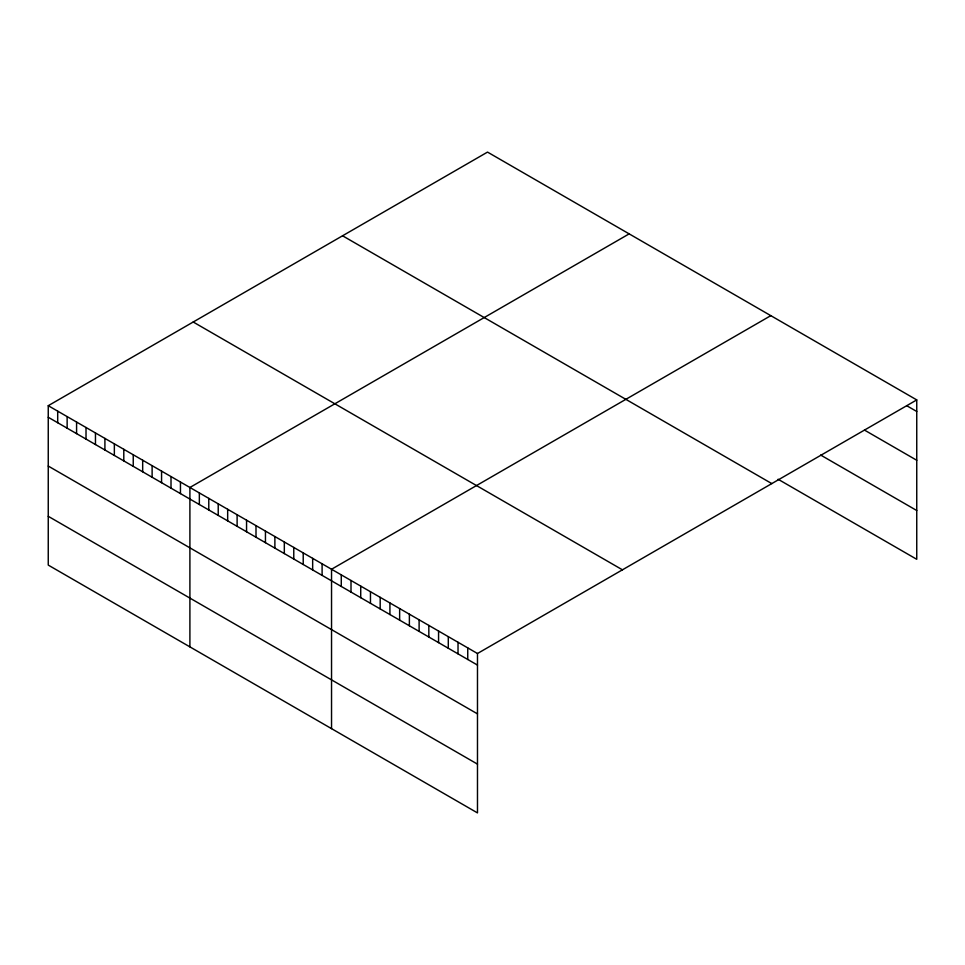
<?xml version="1.0" encoding="UTF-8"?>
<svg xmlns="http://www.w3.org/2000/svg" width="965" height="965" viewBox="0 0 965 965"><rect width="100%" height="100%" fill="white"/><g stroke="black" fill="none" stroke-linecap="round" stroke-linejoin="round"><path stroke-width="1.45" d="M916.75 399.908L477.482 653.51L477.482 812.904L48.25 565.092L48.25 405.698L487.518 152.096L916.75 399.908L916.75 559.302L778.104 479.255M629.168 233.868L189.9 487.482L189.9 646.876M770.806 315.651L331.538 569.254L331.538 728.647M907.016 405.867L916.75 411.488M864.459 430.076L916.75 460.269M820.672 455.058L916.75 510.521M342.563 235.786L771.795 483.598M193.205 322.008L622.437 569.82M48.25 405.698L477.482 653.51M48.25 417.278L477.482 665.09M48.25 466.059L477.482 713.871M48.25 516.311L477.482 764.135M467.748 647.901L467.748 659.481M458.025 642.28L458.025 653.86M448.291 636.659L448.291 648.239M438.568 631.05L438.568 642.63M428.834 625.429L428.834 637.009M419.112 619.807L419.112 631.387M409.377 614.198L409.377 625.778M399.643 608.577L399.643 620.157M389.92 602.956L389.92 614.536M380.186 597.347L380.186 608.927M370.464 591.726L370.464 603.306M360.729 586.105L360.729 597.685M351.007 580.496L351.007 592.076M341.272 574.875L341.272 586.455M322.105 563.801L322.105 575.381M312.66 558.349L312.66 569.929M303.215 552.897L303.215 564.477M293.77 547.444L293.77 559.024M284.325 541.992L284.325 553.584M274.88 536.54L274.88 548.132M265.447 531.088L265.447 542.68M256.002 525.635L256.002 537.228M246.558 520.195L246.558 531.775M237.113 514.743L237.113 526.323M227.668 509.291L227.668 520.871M218.223 503.839L218.223 515.419M208.778 498.386L208.778 509.966M199.345 492.934L199.345 504.514M180.455 482.03L180.455 493.61M171.01 476.577L171.01 488.157M161.565 471.125L161.565 482.705M152.12 465.673L152.12 477.253M142.675 460.221L142.675 471.801M133.242 454.768L133.242 466.348M123.797 449.316L123.797 460.896M114.353 443.864L114.353 455.444M104.908 438.412L104.908 449.992M95.463 432.959L95.463 444.539M86.018 427.507L86.018 439.087M76.585 422.055L76.585 433.635M67.14 416.603L67.14 428.183M57.695 411.15L57.695 422.73"/></g></svg>
